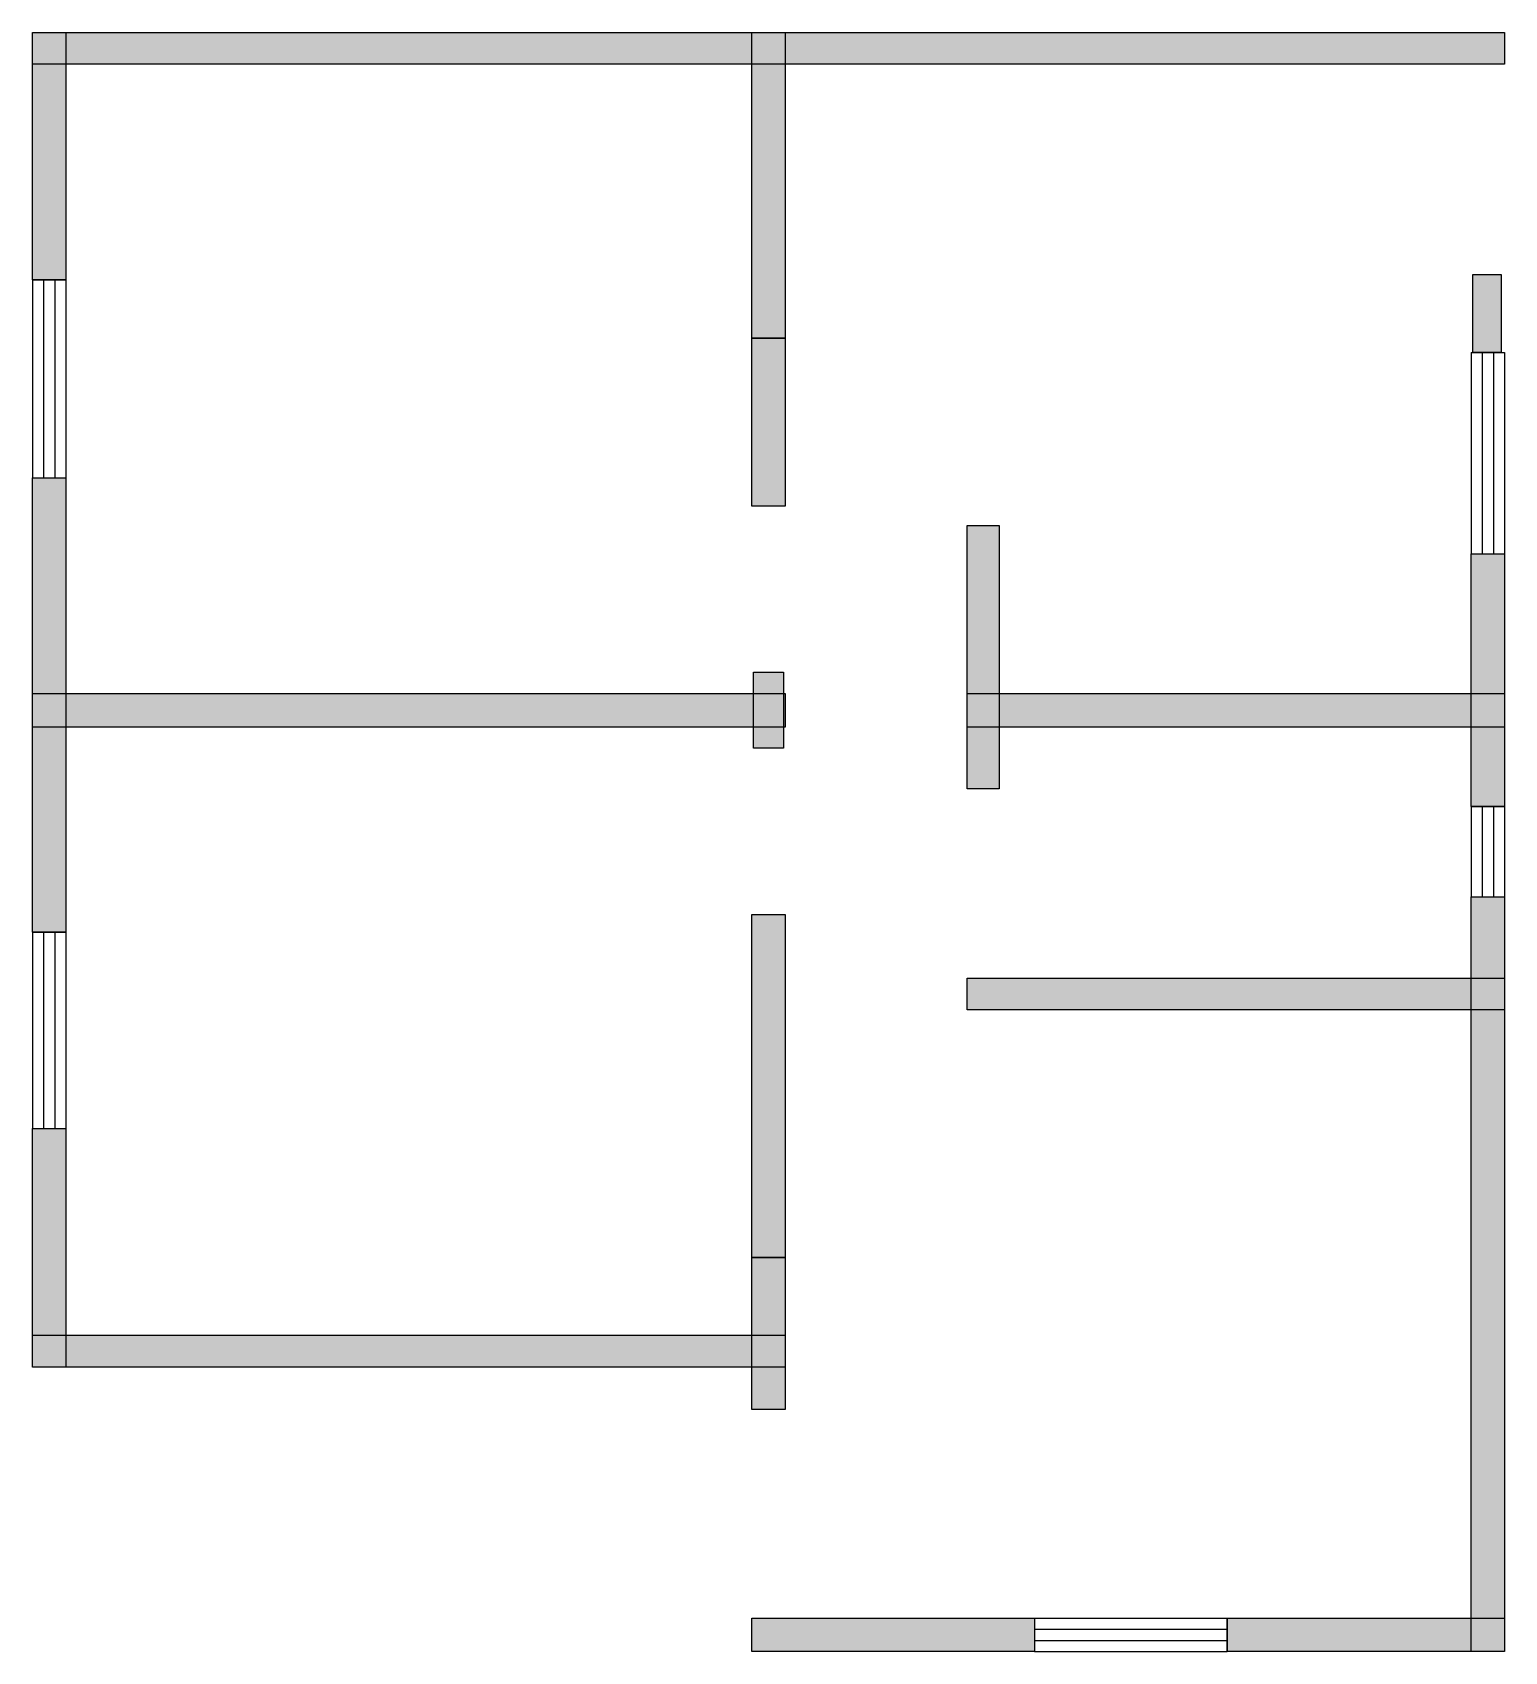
# Model space of a CAD drawing. Header units: centimetres. Extents: x 98 to 831, y 90 to 896.
import ezdxf

# ---------------------------------------------------------------- set-up
doc = ezdxf.new("R2010")
doc.units = ezdxf.units.CM
doc.layers.add('WALL', color=7, linetype='Continuous')
doc.layers.add('WINDOW', color=5, linetype='Continuous')

msp = doc.modelspace()

# ---------------------------------------------------------------- hatches: boundary and pattern name
at = {"layer": 'WALL'}
h = msp.add_hatch(color=256, dxfattribs=at)
h.dxf.hatch_style = 1
h.paths.add_polyline_path([(97.68, 895.84), (830.72, 895.84), (830.72, 880), (97.68, 880)])
h = msp.add_hatch(color=256, dxfattribs=at)
h.dxf.hatch_style = 1
h.paths.add_polyline_path([(97.68, 895.84), (114.4, 895.84), (114.4, 772.64), (97.68, 772.64)])
h = msp.add_hatch(color=256, dxfattribs=at)
h.dxf.hatch_style = 1
h.paths.add_polyline_path([(455.84, 895.84), (472.56, 895.84), (472.56, 743.6), (455.84, 743.6)])
h = msp.add_hatch(color=256, dxfattribs=at)
h.dxf.hatch_style = 1
h.paths.add_polyline_path([(814.88, 775.28), (828.96, 775.28), (828.96, 736.56), (814.88, 736.56)])
h = msp.add_hatch(color=256, dxfattribs=at)
h.dxf.hatch_style = 1
h.paths.add_polyline_path([(455.84, 743.6), (472.56, 743.6), (472.56, 660), (455.84, 660)])
h = msp.add_hatch(color=256, dxfattribs=at)
h.dxf.hatch_style = 1
h.paths.add_polyline_path([(97.68, 674.08), (114.4, 674.08), (114.4, 447.92), (97.68, 447.92)])
h = msp.add_hatch(color=256, dxfattribs=at)
h.dxf.hatch_style = 1
h.paths.add_polyline_path([(563.2, 650.32), (579.04, 650.32), (579.04, 519.2), (563.2, 519.2)])
h = msp.add_hatch(color=256, dxfattribs=at)
h.dxf.hatch_style = 1
h.paths.add_polyline_path([(814, 636.24), (830.72, 636.24), (830.72, 510.4), (814, 510.4)])
h = msp.add_hatch(color=256, dxfattribs=at)
h.dxf.hatch_style = 1
h.paths.add_polyline_path([(456.72, 577.28), (471.68, 577.28), (471.68, 539.44), (456.72, 539.44)])
h = msp.add_hatch(color=256, dxfattribs=at)
h.dxf.hatch_style = 1
h.paths.add_polyline_path([(97.68, 566.72), (472.56, 566.72), (472.56, 550), (97.68, 550)])
h = msp.add_hatch(color=256, dxfattribs=at)
h.dxf.hatch_style = 1
h.paths.add_polyline_path([(563.2, 566.72), (830.72, 566.72), (830.72, 550), (563.2, 550)])
h = msp.add_hatch(color=256, dxfattribs=at)
h.dxf.hatch_style = 1
h.paths.add_polyline_path([(814, 465.52), (830.72, 465.52), (830.72, 89.76), (814, 89.76)])
h = msp.add_hatch(color=256, dxfattribs=at)
h.dxf.hatch_style = 1
h.paths.add_polyline_path([(455.84, 456.72), (472.56, 456.72), (472.56, 286), (455.84, 286)])
h = msp.add_hatch(color=256, dxfattribs=at)
h.dxf.hatch_style = 1
h.paths.add_polyline_path([(563.2, 425.04), (830.72, 425.04), (830.72, 409.2), (563.2, 409.2)])
h = msp.add_hatch(color=256, dxfattribs=at)
h.dxf.hatch_style = 1
h.paths.add_polyline_path([(97.68, 350.24), (114.4, 350.24), (114.4, 231.44), (97.68, 231.44)])
h = msp.add_hatch(color=256, dxfattribs=at)
h.dxf.hatch_style = 1
h.paths.add_polyline_path([(455.84, 286), (472.56, 286), (472.56, 210.32), (455.84, 210.32)])
h = msp.add_hatch(color=256, dxfattribs=at)
h.dxf.hatch_style = 1
h.paths.add_polyline_path([(97.68, 247.28), (472.56, 247.28), (472.56, 231.44), (97.68, 231.44)])
h = msp.add_hatch(color=256, dxfattribs=at)
h.dxf.hatch_style = 1
h.paths.add_polyline_path([(455.84, 106.48), (596.64, 106.48), (596.64, 89.76), (455.84, 89.76)])
h = msp.add_hatch(color=256, dxfattribs=at)
h.dxf.hatch_style = 1
h.paths.add_polyline_path([(692.56, 106.48), (830.72, 106.48), (830.72, 89.76), (692.56, 89.76)])

# ---------------------------------------------------------------- linework, layer by layer
for points in [[(97.68, 895.84), (830.72, 895.84), (830.72, 880), (97.68, 880)], [(97.68, 895.84), (114.4, 895.84), (114.4, 772.64), (97.68, 772.64)], [(455.84, 895.84), (472.56, 895.84), (472.56, 743.6), (455.84, 743.6)], [(814.88, 775.28), (828.96, 775.28), (828.96, 736.56), (814.88, 736.56)], [(455.84, 743.6), (472.56, 743.6), (472.56, 660), (455.84, 660)], [(97.68, 674.08), (114.4, 674.08), (114.4, 447.92), (97.68, 447.92)], [(563.2, 650.32), (579.04, 650.32), (579.04, 519.2), (563.2, 519.2)], [(814, 636.24), (830.72, 636.24), (830.72, 510.4), (814, 510.4)], [(456.72, 577.28), (471.68, 577.28), (471.68, 539.44), (456.72, 539.44)], [(97.68, 566.72), (472.56, 566.72), (472.56, 550), (97.68, 550)], [(563.2, 566.72), (830.72, 566.72), (830.72, 550), (563.2, 550)], [(814, 465.52), (830.72, 465.52), (830.72, 89.76), (814, 89.76)], [(455.84, 456.72), (472.56, 456.72), (472.56, 286), (455.84, 286)], [(563.2, 425.04), (830.72, 425.04), (830.72, 409.2), (563.2, 409.2)], [(97.68, 350.24), (114.4, 350.24), (114.4, 231.44), (97.68, 231.44)], [(455.84, 286), (472.56, 286), (472.56, 210.32), (455.84, 210.32)], [(97.68, 247.28), (472.56, 247.28), (472.56, 231.44), (97.68, 231.44)], [(455.84, 106.48), (596.64, 106.48), (596.64, 89.76), (455.84, 89.76)], [(692.56, 106.48), (830.72, 106.48), (830.72, 89.76), (692.56, 89.76)]]:
    msp.add_lwpolyline(points, close=True, dxfattribs=at)
at = {"layer": 'WINDOW'}
for p, q in [((97.68, 772.64), (97.68, 674.08)), ((97.68, 772.64), (114.4, 772.64)), ((103.25, 772.64), (103.25, 674.08)), ((108.83, 772.64), (108.83, 674.08)), ((114.4, 772.64), (114.4, 674.08)), ((814, 736.56), (814, 636.24)), ((814, 736.56), (830.72, 736.56)), ((819.57, 736.56), (819.57, 636.24)), ((825.15, 736.56), (825.15, 636.24)), ((830.72, 736.56), (830.72, 636.24)), ((97.68, 674.08), (114.4, 674.08)), ((814, 636.24), (830.72, 636.24)), ((814, 510.4), (814, 465.52)), ((814, 510.4), (830.72, 510.4)), ((819.57, 510.4), (819.57, 465.52)), ((825.15, 510.4), (825.15, 465.52)), ((830.72, 510.4), (830.72, 465.52)), ((814, 465.52), (830.72, 465.52)), ((97.68, 447.92), (97.68, 350.24)), ((97.68, 447.92), (114.4, 447.92)), ((103.25, 447.92), (103.25, 350.24)), ((108.83, 447.92), (108.83, 350.24)), ((114.4, 447.92), (114.4, 350.24)), ((97.68, 350.24), (114.4, 350.24)), ((596.64, 106.48), (692.56, 106.48)), ((596.64, 106.48), (596.64, 89.76)), ((692.56, 106.48), (692.56, 89.76)), ((596.64, 100.91), (692.56, 100.91)), ((596.64, 95.33), (692.56, 95.33)), ((596.64, 89.76), (692.56, 89.76))]:
    msp.add_line(p, q, dxfattribs=at)

doc.saveas('drawing.dxf')
